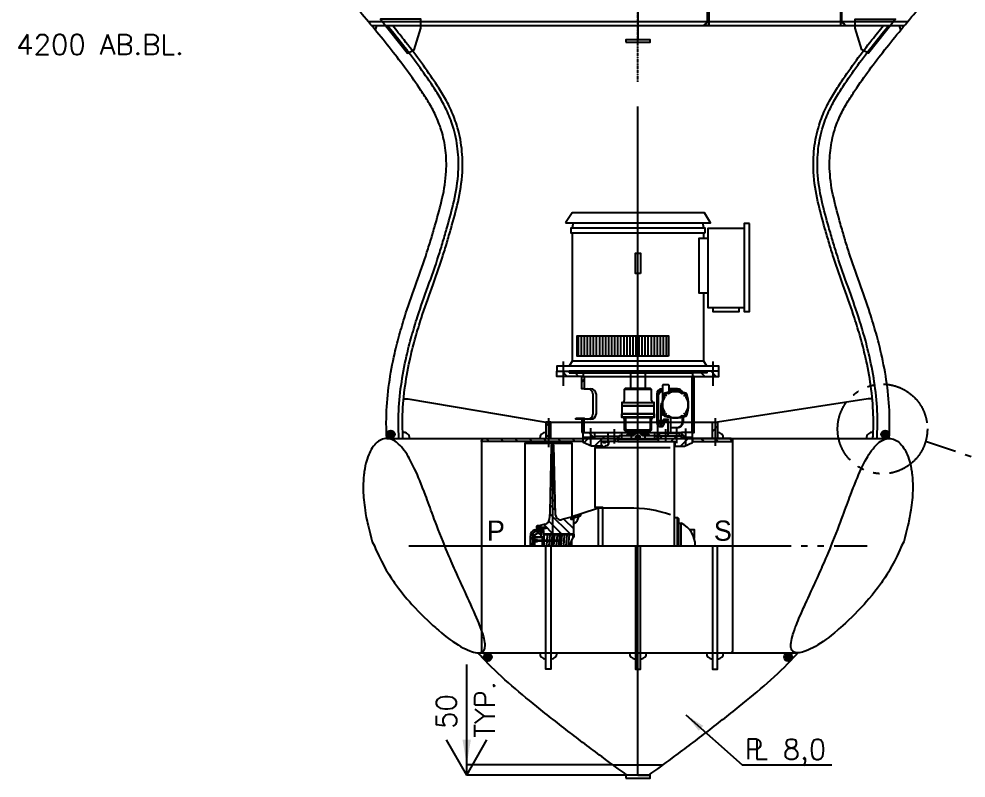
# Model space of a CAD drawing. Extents: x 53504 to 217282, y 25397 to 142583.
# Drawn here: x 168179 to 172856, y 102621 to 106372 of the extents above; entities that cross this region are included whole.
import ezdxf

# ---------------------------------------------------------------- set-up
doc = ezdxf.new("R2010")
doc.units = 0
doc.header["$LTSCALE"] = 250
doc.linetypes.add('PHANTOM', pattern=[2.1, 1.25, -0.2, 0.125, -0.2, 0.125, -0.2])
doc.layers.get('0').update_dxf_attribs({"linetype": 'CONTINUOUS'})
doc.layers.get('DEFPOINTS').update_dxf_attribs({"linetype": 'CONTINUOUS'})
for name, color, linetype in [('S0CO1', 1, 'CONTINUOUS'), ('S0CO2', 2, 'CONTINUOUS'), ('S0CO5', 4, 'CONTINUOUS'), ('S0PH1', 1, 'PHANTOM'), ('S0TX2', 2, 'CONTINUOUS')]:
    doc.layers.add(name, color=color, linetype=linetype)
doc.styles.add('ROMANS', font='romans', dxfattribs={"height": 100})
doc.dimstyles.new('ORGINAL', dxfattribs={"dimscale": 100, "dimtxt": 1.8, "dimasz": 2, "dimexe": 0.5, "dimexo": 1, "dimgap": 0.5, "dimtad": 1, "dimdec": 0, "dimdsep": 46, "dimtxsty": 'ROMANS', "dimcen": 0, "dimclrd": 1, "dimclre": 1, "dimclrt": 2, "dimadec": 3, "dimazin": 2, "dimtfac": 1, "dimtdec": 0, "dimtmove": 0, "dimatfit": 3, "dimfxl": 1, "dimtvp": 100, "dimtolj": 1, "dimarcsym": 0})
doc.dimstyles.new('SHORT', dxfattribs={"dimscale": 0.5, "dimtxt": 2, "dimasz": 2, "dimexe": 0, "dimexo": 0, "dimgap": 100, "dimtad": 1, "dimdsep": 46, "dimtxsty": 'ROMANS', "dimblk1": 'PIL-1', "dimblk2": 'PIL-2', "dimsah": 1, "dimcen": 200, "dimclrd": 1, "dimclre": 1, "dimclrt": 2, "dimazin": 2, "dimtfac": 1, "dimtmove": 0, "dimatfit": 3, "dimfxl": 1, "dimtvp": 100, "dimtolj": 1, "dimarcsym": 0})
doc.dimstyles.get("Standard").update_dxf_attribs({"dimscale": 50, "dimtxt": 2, "dimasz": 2, "dimexe": 0.5, "dimexo": 1, "dimgap": 1, "dimtad": 1, "dimdsep": 46, "dimtxsty": 'ROMANS', "dimcen": 1.5, "dimclrd": 1, "dimclre": 1, "dimclrt": 2, "dimazin": 2, "dimtfac": 1, "dimtmove": 2, "dimatfit": 3, "dimfxl": 1, "dimtvp": 100, "dimtolj": 1, "dimarcsym": 0})

# ---------------------------------------------------------------- blocks, each defined once
blk = doc.blocks.new('BRUNVOLL-FU37LTC1000-E')
at = {"color": 0, "linetype": 'PHANTOM'}
for p, q in [((0, -635.245179), (0, 1698.828734)), ((-820.246182, 0), (519.603818, 0))]:
    blk.add_line(p, q, dxfattribs=at)
at = {"color": 0, "linetype": 'ByBlock'}
for p, q in [((-320, 1594.99893), (-325, 1569.99893)), ((325, 1569.99893), (320, 1594.99893)), ((-325, 1544.99893), (-325, 911.99893)), ((325, 1517.99893), (325, 1544.99893)), ((0, 1234.73031), (0, 1234.810297)), ((325, 911.99893), (325, 1249.99893)), ((-295.611125, 1036.99893), (-295.611125, 936.99893)), ((-280.611125, 1036.99893), (-280.611125, 936.99893)), ((-265.611125, 1036.99893), (-265.611125, 936.99893)), ((-250.611125, 1036.99893), (-250.611125, 936.99893)), ((-235.611125, 1036.99893), (-235.611125, 936.99893)), ((-220.611125, 1036.99893), (-220.611125, 936.99893)), ((-205.611125, 1036.99893), (-205.611125, 936.99893)), ((-190.611125, 1036.99893), (-190.611125, 936.99893)), ((-175.611125, 1036.99893), (-175.611125, 936.99893)), ((-160.611125, 1036.99893), (-160.611125, 936.99893)), ((-145.611125, 1036.99893), (-145.611125, 936.99893)), ((-130.611125, 1036.99893), (-130.611125, 936.99893)), ((-115.611125, 1036.99893), (-115.611125, 936.99893)), ((-100.611125, 1036.99893), (-100.611125, 936.99893)), ((-85.611125, 1036.99893), (-85.611125, 936.99893)), ((-70.611125, 1036.99893), (-70.611125, 936.99893)), ((-55.611125, 1036.99893), (-55.611125, 936.99893)), ((-40.611125, 1036.99893), (-40.611125, 936.99893)), ((-25.611125, 1036.99893), (-25.611125, 936.99893)), ((-10.611125, 1036.99893), (-10.611125, 936.99893)), ((4.388875, 1036.99893), (4.388875, 936.99893)), ((19.388875, 1036.99893), (19.388875, 936.99893)), ((34.388875, 1036.99893), (34.388875, 936.99893)), ((49.388875, 1036.99893), (49.388875, 936.99893)), ((64.388875, 1036.99893), (64.388875, 936.99893)), ((79.388875, 1036.99893), (79.388875, 936.99893)), ((94.388875, 1036.99893), (94.388875, 936.99893)), ((109.388875, 1036.99893), (109.388875, 936.99893)), ((124.388875, 1036.99893), (124.388875, 936.99893)), ((139.388875, 1036.99893), (139.388875, 936.99893)), ((-370, 910.044165), (-370, 811.341427)), ((-370, 907.283652), (-370, 789.985041)), ((370, 910.044165), (370, 816.341427)), ((370, 909.047541), (370, 789.985041)), ((-374.490358, 861.99893), (-349.490358, 836.99893)), ((340, 861.997232), (-340, 861.997232)), ((-309.921815, 853.99893), (-292.921815, 836.99893)), ((-270, 853.997232), (270, 853.997232)), ((-37.5, 862.000284), (-37.5, 776.999214)), ((37.5, 776.999214), (37.5, 862.000284)), ((312.332152, 853.99893), (329.332152, 836.99893)), ((360.900695, 861.99893), (385.900695, 836.99893)), ((-277.5, 810.427796), (-265.5, 822.427796)), ((-270, 836.997232), (270, 836.997232)), ((124.99975, 795.998692), (148.999702, 795.998692)), ((265.5, 801.884507), (277.5, 813.884507)), ((270, 839.76254), (272.76361, 836.99893)), ((-270.50353, 774.99786), (-265.5, 780.001389)), ((-265.5, 774.99786), (-248.117122, 774.99786)), ((-248.117122, 774.99786), (-232.036609, 774.99786)), ((-223.117122, 749.99786), (-223.117122, 649.99786)), ((-207.036609, 749.99786), (-207.036609, 649.99786)), ((67.5, 771.99898), (-67.5, 771.99898)), ((92.792792, 749.99786), (92.792792, 609.99786)), ((100, 749.99786), (100, 611.32461)), ((121.999756, 774.99786), (117.792792, 774.99786)), ((121.999756, 726.777831), (121.999756, 792.998698)), ((127.745418, 750.641231), (127.745418, 750.641231)), ((141.719755, 739.778765), (128.991859, 752.506662)), ((130.85729, 753.753102), (130.85729, 753.753102)), ((149.113267, 750.326078), (135.355807, 752.6427)), ((151.999696, 792.998698), (151.999696, 759.016982)), ((195.654855, 774.99786), (151.999696, 774.99786)), ((233.643453, 752.6427), (219.885993, 750.326078)), ((227.279505, 739.778765), (240.007402, 752.506662)), ((238.141971, 753.753102), (238.141971, 753.753102)), ((241.253842, 750.641231), (241.253842, 750.641231)), ((265.5, 759.4581), (277.5, 771.4581)), ((-77.5, 708.000284), (77.5, 708.000284)), ((128.85582, 746.142713), (131.172442, 732.385253)), ((237.826818, 732.385253), (240.14344, 746.142713)), ((265.5, 717.031693), (277.5, 729.031693)), ((80, 692.000284), (-80, 692.000284)), ((113.999772, 617.991406), (113.999772, 696.99889)), ((119.524388, 677.916971), (119.524388, 649.833824)), ((131.172442, 661.612527), (128.85582, 647.855067)), ((240.14344, 647.855067), (237.826818, 661.612527)), ((265.5, 674.605286), (277.5, 686.605286)), ((-454.5, 591.001389), (-435.50139, 610)), ((-442, 630.190373), (-442, 487.315373)), ((-307.5, 625.302945), (-307.194915, 624.99786)), ((-277.5, 598.295762), (-265.5, 610.295762)), ((-269.768508, 629.99786), (-265.5, 625.729352)), ((-248.117122, 624.99786), (-265.5, 624.99786)), ((-232.036609, 624.99786), (-248.117122, 624.99786)), ((-80, 652.000284), (80, 652.000284)), ((78.000008, 651.997232), (-78.000008, 651.997232)), ((77.5, 636.000316), (-77.5, 636.000316)), ((-60, 632.997456), (60, 632.997456)), ((112.999774, 617.991406), (144.499711, 617.991406)), ((112.999774, 615.499053), (112.999774, 588.499107)), ((123.004227, 646.872454), (126.67799, 646.872453)), ((127.745418, 643.356549), (127.745418, 643.356549)), ((128.991859, 641.491119), (141.719755, 654.219015)), ((130.85729, 640.244678), (130.85729, 640.244678)), ((133.160274, 624.991392), (133.160274, 617.991406)), ((135.355807, 641.35508), (149.113267, 643.671702)), ((140.839177, 624.991392), (140.839177, 617.991406)), ((159.99968, 633.687363), (159.99968, 561.999159)), ((219.885993, 643.671702), (233.643453, 641.35508)), ((220.654855, 609.99786), (220.654855, 635.696709)), ((240.007402, 641.491119), (227.279505, 654.219015)), ((238.141971, 640.244678), (238.141971, 640.244678)), ((241.253842, 643.356549), (241.253842, 643.356549)), ((265.5, 632.178879), (277.5, 644.178879)), ((380.5, 630.190373), (380.5, 493.665373)), ((-273.371496, 559.99786), (-265.5, 567.869355)), ((-234.99906, 580.831676), (-234.99906, 497.860008)), ((-116.912533, 575.331698), (-116.912533, 504.312983)), ((-67.5, 571.99898), (67.5, 571.99898)), ((128.588199, 601.99908), (97.507447, 601.99908)), ((136.999452, 513.997944), (136.999452, 575.444698)), ((159.99968, 584.99786), (195.654855, 584.99786)), ((191.999232, 506.997972), (191.999232, 577.44459)), ((234.99906, 578.983684), (234.99906, 494.99802)), ((265.5, 589.752473), (277.5, 601.752473)), ((368, 564.973252), (393, 589.973252)), ((-749.598209, 530), (-734.598209, 515)), ((-678.887531, 530), (-663.887531, 515)), ((-608.176853, 530), (-593.176853, 515)), ((-538.503418, 506.997972), (-530.50345, 514.99794)), ((-537.466175, 530), (-522.466175, 515)), ((-481.934876, 506.997972), (-473.934908, 514.99794)), ((-466.755497, 530), (-451.755497, 515)), ((-454.5, 534.432847), (-429.5, 559.432847)), ((-425.366333, 506.997972), (-417.366365, 514.99794)), ((-396.044818, 530), (-381.044818, 515)), ((-368.797791, 506.997972), (-360.797823, 514.99794)), ((-325.33414, 530), (-310.33414, 515)), ((-267.791032, 509.009781), (-241.802953, 534.99786)), ((-242.194915, 559.99786), (-217.194915, 534.99786)), ((-215, 559.99786), (-40.999836, 559.99786)), ((-214.092103, 491.998032), (-164.092303, 541.997832)), ((-154.768588, 514.99794), (-145.751552, 505.980903)), ((-146.999412, 510.648957), (-146.999412, 553.365786)), ((-120.381517, 514.99794), (-100, 535.379456)), ((99.9996, 524.9979), (-100, 524.9979)), ((-100, 514.99794), (99.9996, 514.99794)), ((-80.838677, 558.474766), (-80.838677, 527.709889)), ((-40.999836, 560.997756), (40.999836, 560.997756)), ((-33.414867, 549.211803), (-33.414867, 527.709889)), ((-14.681962, 539.236843), (14.681961, 539.236843)), ((33.415866, 549.211803), (33.415866, 527.709889)), ((40.999836, 559.99786), (215, 559.99786)), ((80.844676, 555.00178), (80.844676, 527.709889)), ((96.999612, 556.997772), (104.90158, 556.997772)), ((99.9996, 523.247022), (118.750409, 541.997832)), ((162.461196, 514.99794), (189.461088, 541.997832)), ((164.99967, 556.99917), (200.999598, 556.99917)), ((179.99928, 0), (179.99928, 514.99794)), ((202.999594, 554.999174), (202.999594, 541.9992)), ((210.171966, 491.998032), (253.171794, 534.99786)), ((215, 555.351285), (235.353425, 534.99786)), ((266.921967, 559.99786), (270, 556.919827)), ((311.061963, 530), (326.061963, 515)), ((381.772641, 530), (396.772641, 515)), ((389.59529, 530), (393, 533.404709)), ((452.483319, 530), (467.483319, 515)), ((-556.997772, 0), (-556.997772, 506.997972)), ((-429.152182, 492.396685), (-415.433659, 478.678162)), ((-420.872317, 499.998), (-424.098304, 499.998)), ((-421.498314, 499.998), (-421.498314, 0)), ((-406.677374, 151.591393), (-415.873949, 495.124978)), ((-326.998692, 506.997972), (-326.998692, 129.99948)), ((-179.99928, 497.802225), (-169.538411, 487.341356)), ((-179.99928, 482.998068), (-179.99928, 486.982052)), ((-429.996913, 450.81501), (-414.26664, 435.084736)), ((-430.841645, 409.233334), (-413.099621, 391.491311)), ((-431.686376, 367.651659), (-411.932602, 347.897885)), ((-433.375839, 284.488308), (-409.598564, 260.711033)), ((-432.531108, 326.069984), (-410.765583, 304.304459)), ((-434.220571, 242.906633), (-408.431545, 217.117607)), ((-435.065302, 201.324958), (-407.264526, 173.524181)), ((-436.127722, 159.96097), (-333.666521, 57.49977)), ((-331.925853, 140.611915), (-330.498678, 139.18474)), ((-324.18908, 132.999468), (-308.211719, 148.976829)), ((-287.337941, 147.22319), (-283.199977, 151.361154)), ((-194.99922, 0), (-194.99922, 184.99926)), ((-501.497994, 95.499618), (-501.497994, 80.499678)), ((-492.49803, 94.499622), (-498.498006, 94.499622)), ((-497.453432, 95.499618), (-492.95345, 99.9996)), ((-465.391903, 104.372338), (-418.519335, 57.49977)), ((-439.946374, 121.353215), (-376.092928, 57.49977)), ((-365.292272, 131.551927), (-316.498734, 82.75839)), ((-321.313418, 129.99948), (-316.498734, 125.184796)), ((194.99922, 0), (194.99922, 139.99944)), ((199.9992, 111.999552), (213.506146, 111.999552)), ((213.506146, 0), (213.506227, 111.999391)), ((-531.497874, 0), (-531.497874, 49.499802)), ((-525.627696, 67.325354), (-519.323547, 73.629503)), ((-521.497914, 49.9998), (-521.497914, 0)), ((-503.497986, 87.999648), (-450.498198, 87.999648)), ((-500.497998, 92.49963), (-500.497998, 83.499666)), ((-498.498006, 81.499674), (-492.49803, 81.499674)), ((-494.66986, 69.998918), (-481.498074, 83.170704)), ((-492.49803, 83.749648), (-492.49803, 92.249648)), ((-483.563066, 77.47769), (-483.563066, 77.47769)), ((-483.534066, 76.909692), (-481.703074, 78.740685)), ((-482.106072, 75.375698), (-483.520066, 76.790693)), ((-481.669074, 76.352694), (-483.516066, 78.199687)), ((-483.492066, 78.365686), (-482.187072, 79.670681)), ((-483.479067, 78.441686), (-483.479067, 78.441686)), ((-483.479067, 76.512694), (-483.479067, 76.512694)), ((-483.268067, 79.153683), (-483.268067, 79.153683)), ((-483.268067, 75.801697), (-483.268067, 75.801697)), ((-483.256067, 75.773697), (-481.552074, 77.47669)), ((-481.555074, 77.652689), (-483.199068, 79.297683)), ((-482.885069, 79.713681), (-482.885069, 79.713681)), ((-482.885069, 75.240699), (-482.885069, 75.240699)), ((-482.55707, 79.84768), (-482.55707, 79.84768)), ((-482.50407, 75.110699), (-481.874073, 75.741697)), ((-482.229072, 79.713681), (-482.229072, 79.713681)), ((-482.229072, 75.240699), (-482.229072, 75.240699)), ((-481.846073, 79.153683), (-481.846073, 79.153683)), ((-481.846073, 75.801697), (-481.846073, 75.801697)), ((-481.636074, 78.441686), (-481.636074, 78.441686)), ((-481.636074, 76.512694), (-481.636074, 76.512694)), ((-481.552074, 77.47769), (-481.552074, 77.47769)), ((-481.498074, 91.999632), (-462.248151, 91.999632)), ((-481.498074, 84.749661), (-481.498074, 91.249635)), ((-462.248151, 83.999664), (-481.498074, 83.999664)), ((-481.498074, 78.052102), (-478.445672, 74.9997)), ((-476.498094, 64.99974), (-476.498094, 69.99972)), ((-466.498134, 63.052162), (-460.945742, 57.49977)), ((-466.498134, 53.161787), (-466.498134, 57.49977)), ((-465.498138, 53.173787), (-465.498138, 0)), ((-455.498178, 91.249635), (-455.498178, 84.749661)), ((-447.71321, 53.396786), (-452.385191, 0)), ((-435.700258, 53.546786), (-440.385239, 0)), ((-423.687306, 53.696785), (-428.385287, 0)), ((-411.674354, 53.846784), (-416.385335, 0)), ((-399.661402, 53.996784), (-404.385383, 0)), ((-388.106448, 48.906804), (-392.385431, 0)), ((-388.106448, 0), (-388.106789, 54.1412)), ((-387.49845, 27.999888), (-387.50445, 53.713785)), ((-385.498458, 62.999748), (-385.498458, 24.9999)), ((-383.498466, 27.999888), (-383.504466, 53.706785)), ((-382.814469, 54.200482), (-382.814469, 0)), ((-375.634498, 54.297783), (-380.385479, 0)), ((-363.621546, 54.447782), (-368.385527, 0)), ((-351.608594, 54.597781), (-356.385575, 0)), ((-339.595642, 54.747781), (-344.385623, 0)), ((-316.498734, 57.49977), (-316.498734, 41.999832)), ((-531.497874, 33.170904), (-521.497914, 43.170864)), ((-531.497874, 4.886633), (-521.497914, 14.886593)), ((-372.266511, 24.9999), (-519.247336, 24.9999)), ((-471.343115, 41.499834), (-511.997952, 41.499834)), ((-510.997956, 42.49983), (-510.997956, 0)), ((-500.857997, 31.579873), (-500.857997, 18.419926)), ((-498.498006, 30.719877), (-498.498006, 19.279923)), ((-478.498086, 43.999824), (-478.498086, 42.49983)), ((-477.49809, 42.999828), (-477.49809, 42.49983)), ((-471.498114, 0.999996), (-471.498114, 41.499834)), ((-470.477119, 40.999836), (-466.498134, 40.999836)), ((-467.49813, 42.999828), (-467.49813, 40.999836)), ((-466.498134, 43.999824), (-466.498134, 40.999836)), ((-376.998492, 21.999912), (-376.998492, 27.999888)), ((-330.498678, 0), (-330.498678, 13.832944)), ((-326.998692, 0), (-326.998692, 25.332898)), ((-429.5, -530), (-12.5, -530)), ((12.5, -530), (368, -530))]:
    blk.add_line(p, q, dxfattribs=at)
for points in [[(-357.5, 1594.99893), (357.5, 1594.99893), (328.632486, 1644.99893), (-325, 1644.99893)], [(550, 1592.99893), (525, 1592.99893), (525, 1156.99893), (550, 1156.99893)], [(330, 1544.99893), (-330, 1544.99893), (-330, 1569.99893), (330, 1569.99893)], [(12.5, 1344.99893), (-12.5, 1344.99893), (-12.5, 1444.99893), (12.5, 1444.99893)], [(150, 936.99893), (-300, 936.99893), (-300, 1036.99893), (150, 1036.99893)], [(-340, 853.99893), (-270, 853.99893), (-270, 836.99893), (-400, 836.99893), (-400, 861.99893), (-340, 861.99893)], [(270, 836.99893), (400, 836.99893), (400, 861.99893), (340, 861.99893), (340, 853.99893), (270, 853.99893)], [(-277.5, 836.997232), (-265.5, 836.997232), (-265.5, 774.99786), (-277.5, 774.99786)], [(265.5, 836.997232), (265.5, 559.99786), (277.5, 559.99786), (277.5, 836.997232)], [(-50, 566.997232), (-60, 576.997232), (-60, 632.997456), (-80, 632.997456), (-80, 651.997232), (-78.000008, 651.997232), (-78.000008, 691.997232), (78.000008, 691.997232), (78.000008, 651.997232), (80, 651.997232), (80, 632.997456), (60, 632.997456), (60, 576.997232), (50, 566.997232)], [(-307.5, 629.99786), (-265.5, 629.99786), (-265.5, 624.99786), (-307.5, 624.99786)], [(-277.5, 559.99786), (-265.5, 559.99786), (-265.5, 624.99786), (-277.5, 624.99786)], [(105.20556, 615.499053), (97.411348, 601.99908), (105.20556, 588.499107), (120.793987, 588.499107), (128.588199, 601.99908), (120.793987, 615.499053), (105.20556, 615.499053)], [(-270, 559.99786), (-215, 559.99786), (-215, 534.99786), (-270, 534.99786)], [(-270, 509.99796), (-270, 534.99786), (-215, 534.99786), (-215, 541.997832), (-100, 541.997832), (-100, 514.99794), (-182.49927, 514.99794), (-182.49927, 491.998032), (-229.763081, 491.998032)], [(229.763081, 491.998032), (270, 509.99796), (270, 534.99786), (215, 534.99786), (215, 541.997832), (99.9996, 541.997832), (99.9996, 514.99794), (182.49927, 514.99794), (182.49927, 491.998032)], [(270, 559.99786), (215, 559.99786), (215, 534.99786), (270, 534.99786)], [(270, 515), (468, 515), (468, 520), (460.997924, 530), (270, 530)], [(-496.998012, 99.9996), (-481.498074, 99.9996), (-481.498074, 92.249648), (-492.49803, 92.249648), (-492.49803, 95.499618), (-501.497994, 95.499618)], [(-478.498086, 41.999832), (-478.498086, 54.99978), (-483.498066, 54.99978), (-486.498054, 59.99976), (-497.49801, 59.99976), (-510.497958, 51.999792), (-510.497958, 41.999832)], [(-478.498086, 43.999824), (-478.498086, 64.99974), (-466.498134, 64.99974), (-466.498134, 43.999824), (-467.49813, 42.999828), (-477.49809, 42.999828)], [(-462.248151, 91.999632), (-462.248151, 83.999664), (-461.498154, 84.749661), (-461.498154, 91.249635), (-462.248151, 91.999632)], [(-319.498722, 39.27257), (-319.498722, 57.49977)]]:
    blk.add_lwpolyline(points, close=True, dxfattribs=at)
for points in [[(525, 1567.99893), (345, 1567.99893), (345, 1176.99893), (525, 1176.99893)], [(345, 1517.99893), (300, 1517.99893), (300, 1249.99893), (345, 1249.99893)], [(370, 1176.99893), (370, 1156.99893), (500, 1156.99893), (500, 1176.99893)], [(340, 886.99893), (325, 911.99893), (-325, 911.99893), (-340, 886.99893)], [(400, 861.99893), (400, 886.99893), (-400, 886.99893), (-400, 861.99893)], [(67.5, 718.000284), (67.5, 771.99898), (62.5, 776.99898), (-62.5, 776.99898), (-67.5, 771.99898), (-67.5, 718.000284)], [(121.999756, 764.999214), (119.594594, 764.999214), (118.809325, 764.981943), (118.024831, 764.930149), (117.241886, 764.843882), (116.461263, 764.723228), (115.683733, 764.568306), (114.910061, 764.379267), (114.141013, 764.1563), (113.377347, 763.899624), (112.619817, 763.609493), (111.869169, 763.286192), (111.126146, 762.930041), (110.39148, 762.541391), (109.665897, 762.120626), (108.950112, 761.66816), (108.244832, 761.184442), (107.550752, 760.669947), (106.868559, 760.125185), (106.198924, 759.550691), (105.54251, 758.947034), (104.899963, 758.314808), (104.271918, 757.654639), (103.658994, 756.967177), (103.061798, 756.253101), (102.480917, 755.513116), (101.916925, 754.747951), (101.370378, 753.958362), (100.841817, 753.145129), (100.331763, 752.309053), (99.840719, 751.45096), (99.369169, 750.571697), (98.91758, 749.672132), (98.486396, 748.753151), (98.076043, 747.815663), (97.686927, 746.860592), (97.319431, 745.888881), (96.973918, 744.901489), (96.650729, 743.89939), (96.350182, 742.883573), (96.072575, 741.855041), (95.818181, 740.814808), (95.587252, 739.763902), (95.380015, 738.70336), (95.196675, 737.634227), (95.037413, 736.55756), (94.902386, 735.47442), (94.791727, 734.385877), (94.705545, 733.293005), (94.643926, 732.196882), (94.60693, 731.09859), (94.594594, 729.999214), (94.594594, 619.999214), (94.60693, 618.899837), (94.643926, 617.801545), (94.705545, 616.705423), (94.791727, 615.61255), (94.902386, 614.524007), (95.037413, 613.440868), (95.196675, 612.3642), (95.380015, 611.295068), (95.587252, 610.234525), (95.818181, 609.183619), (96.072575, 608.143386), (96.350182, 607.114854), (96.650729, 606.099037), (96.973918, 605.096938), (97.192122, 604.473365)], [(100.638009, 612.154686), (100.602081, 612.3642), (100.442818, 613.440868), (100.307791, 614.524007), (100.197132, 615.61255), (100.11095, 616.705423), (100.049331, 617.801545), (100.012336, 618.899837), (100, 619.999214), (100, 729.999214), (100.012336, 731.09859), (100.049331, 732.196882), (100.11095, 733.293005), (100.197132, 734.385877), (100.307791, 735.47442), (100.442818, 736.55756), (100.602081, 737.634227), (100.785421, 738.70336), (100.992657, 739.763902), (101.223587, 740.814808), (101.47798, 741.855041), (101.755587, 742.883573), (102.056134, 743.89939), (102.379323, 744.901489), (102.724836, 745.888881), (103.092333, 746.860592), (103.481449, 747.815663), (103.891801, 748.753151), (104.322985, 749.672132), (104.774575, 750.571697), (105.246124, 751.45096), (105.737168, 752.309053), (106.247223, 753.145129), (106.775784, 753.958362), (107.32233, 754.747951), (107.886322, 755.513116), (108.467203, 756.253101), (109.0644, 756.967177), (109.677323, 757.654639), (110.305368, 758.314808), (110.947915, 758.947034), (111.60433, 759.550691), (112.273964, 760.125185), (112.956158, 760.669947), (113.650237, 761.184442), (114.355517, 761.66816), (115.071302, 762.120626), (115.796886, 762.541391), (116.531552, 762.930041), (117.274575, 763.286192), (118.025222, 763.609493), (118.782752, 763.899624), (119.546419, 764.1563), (120.315467, 764.379267), (121.089138, 764.568306), (121.866669, 764.723228), (121.999756, 764.743798)], [(213.183937, 759.680365), (212.665451, 760.125185), (211.983258, 760.669947), (211.289178, 761.184442), (210.583898, 761.66816), (209.868113, 762.120626), (209.14253, 762.541391), (208.407864, 762.930041), (207.664841, 763.286192), (206.914193, 763.609493), (206.156663, 763.899624), (205.392997, 764.1563), (204.623949, 764.379267), (203.850277, 764.568306), (203.072747, 764.723228), (202.292124, 764.843882), (201.509179, 764.930149), (200.724685, 764.981943), (199.939416, 764.999214), (151.999696, 764.999214)], [(-77.5, 708.000284), (-80, 708.000284), (-80, 636.000316), (-77.5, 636.000316)], [(77.5, 636.000316), (80, 636.000316), (80, 708.000284), (77.5, 708.000284)], [(119.560426, 701.652707), (118.249763, 700.895996), (118.249763, 693.101783), (119.560426, 692.345072)], [(-429.5, 530), (-429.5, 610), (-454.5, 610), (-454.5, 530)], [(-67.5, 626.000316), (-67.5, 571.99898), (-62.5, 566.99898), (62.5, 566.99898), (67.5, 571.99898), (67.5, 626.000316)], [(147.499705, 614.991412), (147.499705, 541.9992), (97.507447, 541.9992), (97.507447, 598.000732)], [(127.160286, 617.991406), (127.160286, 624.991392), (146.839165, 624.991392), (146.839165, 617.991406), (144.499711, 617.991406)], [(161.151159, 584.999214), (199.939416, 584.999214), (200.724685, 585.016484), (201.509179, 585.068278), (202.292124, 585.154545), (203.072747, 585.275199), (203.850277, 585.430122), (204.623949, 585.61916), (205.392997, 585.842127), (206.156663, 586.098803), (206.914193, 586.388935), (207.664841, 586.712236), (208.407864, 587.068387), (209.14253, 587.457037), (209.868113, 587.877802), (210.583898, 588.330267), (211.289178, 588.813985), (211.983258, 589.32848), (212.665451, 589.873243), (213.335086, 590.447736), (213.9915, 591.051394), (214.634047, 591.683619), (215.262092, 592.343788), (215.875016, 593.03125), (216.472212, 593.745326), (217.053093, 594.485312), (217.617085, 595.250476), (218.163631, 596.040065), (218.692193, 596.853298), (219.202247, 597.689374), (219.693291, 598.547467), (220.164841, 599.42673), (220.61643, 600.326295), (221.047614, 601.245276), (221.457966, 602.182764), (221.847083, 603.137835), (222.214579, 604.109546), (222.560092, 605.096938), (222.883281, 606.099037), (223.183828, 607.114854), (223.461435, 608.143386), (223.715829, 609.183619), (223.946758, 610.234525), (224.153995, 611.295068), (224.337335, 612.3642), (224.496597, 613.440868), (224.631624, 614.524007), (224.742283, 615.61255), (224.828465, 616.705423), (224.890084, 617.801545), (224.92708, 618.899837), (224.939416, 619.999214), (224.939416, 636.637358)], [(368, 530), (368, 610), (393, 610), (393, 530)], [(-42.49983, 566.997232), (-42.49983, 560.997756), (-40.999836, 560.997756), (-40.999836, 556.997772), (-7.264971, 556.997772)], [(7.264971, 556.997772), (40.999836, 556.997772), (40.999836, 560.997756), (42.49983, 560.997756), (42.49983, 566.997232)], [(-270, 515), (-772, 515), (-772, 520), (-764.997925, 530), (-270, 530)], [(-772, 515), (-772, -520), (-764.997925, -530), (-454.5, -530)], [(-556.997772, 514.99794), (-556.997772, 506.997972), (-326.998692, 506.997972), (-326.998692, 514.99794)], [(-144.624422, 514.99794), (-145.999416, 503.997984), (-150.999396, 495.998016), (-160.999356, 493.998024), (-169.99932, 486.982052), (-179.99928, 486.982052)], [(-179.99928, 486.982052), (-179.99928, 514.99794), (-169.99932, 514.99794), (-169.99932, 510.597957), (-159.99936, 510.597957), (-159.99936, 514.99794), (-144.624422, 514.99794)], [(-100, 538.997844), (-91.999632, 538.997844), (-91.999632, 544.99782), (-24.468593, 544.996824)], [(-56.497774, 546.908812), (-52.49979, 551.997792), (-14.330943, 551.997792)], [(-43.999824, 551.997792), (-44.99982, 552.997788), (-36.999852, 556.997772)], [(56.497774, 546.908812), (52.49979, 551.997792), (14.330942, 551.997792)], [(24.382902, 544.99782), (91.999632, 544.99782), (91.999632, 538.997844), (99.9996, 538.997844)], [(36.999852, 556.997772), (44.99982, 552.997788), (43.999824, 551.997792)], [(104.90158, 556.997772), (104.90158, 541.997832), (96.999612, 541.997832), (96.999612, 556.997772), (202.999188, 556.997772), (202.999188, 541.997832)], [(393, -530), (460.997924, -530), (468, -520), (468, 515)], [(-429.097284, 495.099019), (-435.803257, 164.99934), (-438.103248, 129.284483)], [(158.999364, 482.998068), (-212.799149, 482.998068), (-212.799149, 190.999236), (-174.9993, 190.999236), (-174.9993, 0)], [(-458.120168, 106.346574), (-481.498074, 99.9996), (-481.498074, 91.249635), (-455.498178, 91.249635), (-453.640186, 87.999648), (-455.498178, 84.749661), (-481.498074, 84.749661), (-481.498074, 74.9997), (-466.498134, 74.9997), (-466.498134, 57.49977), (-316.498734, 57.49977), (-316.498734, 129.99948), (-330.498678, 129.99948), (-330.498678, 140.999436), (-375.2265, 128.854484)], [(-279.98588, 157.957368), (-326.998692, 142.999428), (-326.998692, 132.999468), (-316.998732, 132.999468), (-316.998732, 137.785449), (-285.897857, 147.681409)], [(-316.498734, 106.999572), (-306.998772, 114.99954), (-297.998808, 125.999496), (-291.998832, 141.999432), (-285.897857, 147.681409), (-281.998872, 152.999388), (-279.98588, 157.957368)], [(-46.999812, 184.99826), (-194.99922, 184.99926), (-279.98588, 157.957368)], [(179.99928, 139.99944), (194.99922, 139.99944), (199.9992, 134.99946), (199.9992, 0)], [(-510.045527, 78.256236), (-501.497994, 80.499678), (-492.49803, 80.499678), (-492.49803, 83.749648), (-481.498074, 83.749648), (-481.498074, 79.99968), (-483.698066, 79.99968), (-483.698066, 74.9997), (-477.49809, 74.9997), (-476.498094, 73.999704), (-476.498094, 69.99972), (-499.170004, 69.99872)], [(-316.498734, 56.998772), (-316.498734, 57.49977), (-466.498134, 57.49977), (-466.498134, 53.161787), (-318.498726, 54.99878)], [(254.045983, 79.99968), (277.998888, 79.99968), (277.998888, 34.99986)], [(-511.997952, 34.499862), (-516.997932, 34.499862), (-516.997932, 15.499938), (-511.997952, 15.499938)], [(-511.997952, 0), (-511.997952, 41.499834), (-510.997956, 42.49983), (-471.920113, 42.49983), (-471.34314, 41.499834)], [(-511.997952, 31.579873), (-500.857997, 31.579873), (-499.998, 30.719877), (-499.998, 19.279923), (-500.857997, 18.419926), (-511.997952, 18.419926)], [(-511.997952, 30.719877), (-498.498006, 30.719877), (-496.998012, 29.219883), (-496.998012, 20.779917), (-498.498006, 19.279923), (-511.997952, 19.279923)], [(-496.998012, 27.999888), (-376.998492, 27.999888), (-375.266499, 24.9999), (-376.998492, 21.999912), (-496.998012, 21.999912)], [(-429.5, 0), (-429.5, -610), (-454.5, -610), (-454.5, 0)], [(-340.998636, 0), (-330.998676, 11.999952), (-327.998688, 22.999908), (-321.998712, 36.999852), (-316.498734, 41.999832)], [(-12.5, 0), (-12.5, -610), (12.5, -610), (12.5, 0)], [(368, 0), (368, -610), (393, -610), (393, 0)]]:
    blk.add_lwpolyline(points, dxfattribs=at)
blk.add_circle((0, 539.236843), 7.48497, dxfattribs=at)
for centre, radius, start, end in [((124.99975, 792.998698), 2.999994, 90.000001, 180.000002), ((148.999702, 792.998698), 2.999994, 0, 90.000001), ((-248.117122, 749.99786), 25, 0, 90), ((-232.036609, 749.99786), 25, 0, 90), ((117.792792, 749.99786), 25, 90, 180), ((125, 749.99786), 25, 96.892666, 180), ((298.10896, 696.99889), 178.609175, 162.522357, 197.477643), ((132.287436, 749.211084), 4.761853, 107.477659, 162.522322), ((135.355802, 746.142718), 6.499982, 89.999957, 180.000043), ((184.499631, 696.99889), 69.499861, 128.212278, 141.787724), ((184.499631, 583.389561), 178.609173, 72.522357, 107.477643), ((184.49963, 696.998796), 63.999951, 56.432958, 123.567042), ((195.654855, 749.99786), 25, 20.151472, 90), ((184.499631, 696.99889), 69.499861, 38.212277, 51.787723), ((233.643458, 746.142718), 6.499982, 359.999957, 90.000043), ((236.711825, 749.211085), 4.761853, 17.477669, 72.522331), ((70.8903, 696.99889), 178.609175, 342.522357, 17.477643), ((-77.5, 718.000284), 10, 270, 0), ((77.5, 718.000284), 10, 180, 270), ((124.99975, 696.99889), 10.999978, 125.085164, 180), ((152.499695, 696.99889), 37.499925, 171.816869, 211.684974), ((152.499695, 696.99889), 34.99993, 158.359081, 201.640919), ((184.499724, 696.99889), 63.999951, 146.432958, 213.567042), ((184.499536, 696.99889), 63.999951, 326.432958, 33.567042), ((114.524389, 677.91697), 4.999998, 0.000012, 26.678692), ((-248.117122, 649.99786), 25, 270, 0), ((-232.036609, 649.99786), 25, 270, 0), ((-77.5, 626.000316), 10, 0, 90), ((77.5, 626.000316), 10, 90, 180), ((117.792792, 609.99786), 25, 180, 215.765702), ((112.991883, 601.99908), 15.992328, 89.971731, 194.478493), ((122.524382, 649.833824), 2.999994, 180, 279.203931), ((132.287436, 644.786696), 4.761853, 197.477678, 252.522341), ((135.355802, 647.855062), 6.499982, 179.999957, 270.000043), ((184.499631, 696.99889), 69.499861, 218.212279, 231.787725), ((184.499631, 810.608219), 178.609173, 252.522357, 287.477643), ((144.499711, 614.991412), 2.999994, 0, 90.000001), ((184.49963, 696.998984), 63.999951, 236.432958, 303.567042), ((195.654855, 609.99786), 25, 270, 0), ((184.499631, 696.99889), 69.499861, 308.21228, 321.787726), ((233.643458, 647.855062), 6.499982, 269.999957, 0.000043), ((236.711825, 644.786695), 4.761853, 287.477669, 342.522331), ((164.99967, 561.99916), 4.99999, 180.000002, 270.000002), ((-60.430179, 549.99933), 5.00151, 270.004814, 321.835824), ((-24.46211, 554.80409), 9.807268, 269.962124, 328.115154), ((0, 539.236843), 19.188923, 31.684, 147.228001), ((24.401759, 554.703475), 9.705673, 213.719995, 269.888681), ((60.430178, 549.99933), 5.00151, 218.164176, 269.995186), ((200.999598, 554.999174), 1.999996, 0, 90.000001), ((-424.09829, 494.997985), 5.000014, 90.000156, 178.84216), ((-420.872317, 494.99802), 4.99998, 1.455, 90), ((-381.573325, 153.195921), 25.155273, 183.657091, 284.614011), ((-31.843943, -416.061255), 601.250564, 71.286355, 91.444422), ((-498.498006, 92.49963), 1.999992, 90, 180), ((-463.128822, 130.920314), 25.078981, 281.520305, 356.260103), ((157.999534, 0.000224), 124.999333, 359.999897, 63.63709), ((-501.497994, 49.499802), 29.99988, 106.554001, 180), ((-501.247033, 49.854109), 20.251405, 84.113265, 179.587803), ((-498.498006, 83.499666), 1.999992, 180.000002, 270), ((-478.048749, 77.471539), 5.514321, 179.936086, 190.013643), ((-478.054419, 77.483341), 5.50865, 169.981222, 180.058779), ((-480.260918, 77.875256), 3.267617, 156.96824, 170.017558), ((-480.26529, 77.079623), 3.263398, 190.004393, 203.053711), ((-481.673792, 76.478886), 1.732138, 203.014005, 225.629441), ((-481.676292, 78.475993), 1.730032, 134.322942, 156.938378), ((-482.556718, 79.378387), 0.469294, 90.04302, 134.400602), ((-482.557944, 75.576493), 0.468794, 225.749255, 270.106837), ((-482.557423, 79.378387), 0.469294, 45.599398, 89.95698), ((-482.556196, 75.576493), 0.468794, 269.893163, 314.250745), ((-483.437848, 78.475993), 1.730032, 23.061622, 45.677058), ((-483.440349, 76.478886), 1.732138, 314.370559, 336.985995), ((-484.853722, 77.879628), 3.266369, 9.908439, 22.957757), ((-484.84935, 77.075252), 3.262149, 337.02038, 350.069697), ((-487.060721, 77.483341), 5.50865, 359.941221, 10.018778), ((-487.066392, 77.471539), 5.514321, 349.986357, 0.063914), ((-385.494389, 57.184743), 4.010958, 229.35913, 311.924417), ((-318.498726, 56.998772), 1.999992, 270, 0), ((-470.477119, 41.999832), 0.999996, 210.000002, 270), ((-466.498134, 41.999832), 0.999996, 270.000002, 0)]:
    blk.add_arc(centre, radius, start, end, dxfattribs=at)
at = {"color": 0, "linetype": 'Continuous'}
for s, p in [('P', (-746.20561, 24.47308)), ('S', (374.399237, 24.47308))]:
    blk.add_text(s, height=100, dxfattribs=at).set_placement(p)
blk = doc.blocks.new('HP80x7')
at = {"color": 0, "linetype": 'ByBlock'}
blk.add_lwpolyline([(16.9, -80, 0.773344), (19, -72.5), (8, -66.2, -0.267949), (6, -62.7), (6, 0), (0, 0), (0, -80), (17.1, -80)], format="xyb", dxfattribs=at)
blk = doc.blocks.new('PLDIM2')
at = {"layer": 'S0TX2', "style": 'ROMANS'}
for s, p in [('P', (-19.2, 0.3)), ('L', (22.8, 0.3))]:
    blk.add_text(s, height=100, dxfattribs=at).set_placement(p)
blk.add_attdef('XX.X', (168.5, -1.5), '', height=100, dxfattribs=at)
blk = doc.blocks.new('PIL-1')
at = {"color": 0, "linetype": 'ByBlock'}
for q in [(173.2, 100), (173.2, -100), (546, 0)]:
    blk.add_line((0, 0), q, dxfattribs=at)
blk = doc.blocks.new('PIL-2')
at = {"color": 0, "linetype": 'ByBlock'}
blk.add_line((0, 0), (-250, 0), dxfattribs=at)
blk.add_solid([(-125, 20.8), (-125, -20.8), (0, 0)], dxfattribs=at)
blk = doc.blocks.new('*D203')
at = {"layer": 'DEFPOINTS', "color": 0, "transparency": 16777216}
for p in [(170390.1, 102685.7), (171112.5, 102685.7), (171175.9, 102635.7)]:
    blk.add_point(p, dxfattribs=at)
at = {"layer": 'S0CO1', "color": 1, "lineweight": -2, "transparency": 16777216}
for p, q in [((170390.1, 102686.7), (170390.1, 103080.6)), ((171112.5, 102685.7), (170390.1, 102685.7)), ((170390.1, 102635.7), (170390.1, 102685.7)), ((171175.9, 102635.7), (170390.1, 102635.7)), ((170390.1, 102634.7), (170390.1, 102633.7))]:
    blk.add_line(p, q, dxfattribs=at)
for name, p, rotation in [('PIL-1', (170390.1, 102635.7), 90), ('PIL-2', (170390.1, 102685.7), 270)]:
    blk.add_blockref(name, p, dxfattribs=dict(at, rotation=rotation))
at = {"layer": 'S0CO1', "color": 2, "transparency": 16777216, "insert": (170290.1, 102949.7), "char_height": 100, "attachment_point": 5, "rotation": 90, "style": 'ROMANS'}
blk.add_mtext('\\A1;50', dxfattribs=at)

msp = doc.modelspace()

# ---------------------------------------------------------------- hatches: boundary and pattern name
at = {"layer": 'S0CO1'}
h = msp.add_hatch(color=0, dxfattribs=at)
h.paths.add_polyline_path([(170002.92, 104334.886, -0.61453652), (170034.757, 104318.765, -0.58458235), (170004.385, 104301.665, -0.00264661), (170003.607, 104317.044, -0.0033991)])
h.paths.add_polyline_path([(169994.757, 104318.765, -0.23874559), (170002.92, 104334.886, 0.0033991), (170003.607, 104317.044, 0.00264661), (170004.385, 104301.665, -0.26216224)])
h = msp.add_hatch(color=0, dxfattribs=at)
h.paths.add_polyline_path([(172468.854, 104334.886, 0.61453652), (172437.017, 104318.765, 0.58458235), (172467.389, 104301.665, 0.00264661), (172468.167, 104317.044, 0.0033991)])
h.paths.add_polyline_path([(172477.017, 104318.765, 0.23874559), (172468.854, 104334.886, -0.0033991), (172468.167, 104317.044, -0.00264661), (172467.389, 104301.665, 0.26216224)])
h = msp.add_hatch(color=0, dxfattribs=at)
h.paths.add_polyline_path([(170482.466, 103234.886, -0.61453652), (170514.303, 103218.765, -0.58458235), (170483.931, 103201.665, -0.00264661), (170483.153, 103217.044, -0.0033991)])
h.paths.add_polyline_path([(170474.303, 103218.765, -0.23874559), (170482.466, 103234.886, 0.0033991), (170483.153, 103217.044, 0.00264661), (170483.931, 103201.665, -0.26216224)])
h = msp.add_hatch(color=0, dxfattribs=at)
h.paths.add_polyline_path([(171989.308, 103234.886, 0.61453652), (171957.471, 103218.765, 0.58458235), (171987.844, 103201.665, 0.00264661), (171988.622, 103217.044, 0.0033991)])
h.paths.add_polyline_path([(171997.471, 103218.765, 0.23874559), (171989.308, 103234.886, -0.0033991), (171988.622, 103217.044, -0.00264661), (171987.844, 103201.665, 0.26216224)])

# ---------------------------------------------------------------- linework, layer by layer
at = {"layer": 'S0CO1', "color": 0}
for p, q in [((169903.583, 106358.765), (172568.191, 106358.765)), ((169920.263, 106338.765), (172551.512, 106338.765)), ((170781.387, 104378.765), (171628.887, 104378.765)), ((171112.474, 102685.718), (171359.301, 102685.718))]:
    msp.add_line(p, q, dxfattribs=at)
for points in [[(170130.852, 106218.278), (170163.95, 106325.356), (170163.95, 106370.356), (169963.952, 106370.356), (170097.327, 106203.053), (170130.852, 106218.278)], [(172340.923, 106218.278), (172307.824, 106325.356), (172307.824, 106370.356), (172507.823, 106370.356), (172374.447, 106203.053), (172340.923, 106218.278)]]:
    msp.add_lwpolyline(points, close=True, dxfattribs=at)
at = {"layer": 'S0CO1', "color": 0, "flags": 128}
for points in [[(170055.75, 104298.765, -0.00404951), (170054.546, 104321.322, -0.019074), (170053.864, 104416.905, -0.027794), (170066.395, 104561.252, -0.020671), (170093.144, 104705.388, -0.012359), (170118.058, 104803.138, -0.010019), (170147.481, 104900.214, -0.009489), (170198.657, 105048.023, 0.01024), (170251.152, 105200.386, 0.006056), (170273.096, 105271.526, 0.002373), (170293.59, 105342.177, 0.010963), (170327.871, 105473.335, 0.044292), (170348.641, 105615.366, 0.042317), (170345.468, 105729.09, 0.047492), (170321.786, 105841.629, 0.01811), (170307.309, 105882.749, 0.016805), (170290.121, 105922.47, 0.025959), (170253.63, 105990.251, 0.010916), (170214.182, 106052.119, 0.01163), (170141.275, 106155.836, 0.007948), (170064.9, 106255.918, 0.00508655), (169998.189, 106338.765, 0.00508655)], [(170075.789, 104298.765, -0.00427335), (170074.525, 104322.226, -0.019074), (170073.855, 104416.284, -0.027794), (170086.193, 104558.418, -0.020671), (170112.641, 104700.93, -0.012359), (170137.31, 104797.721, -0.010019), (170166.501, 104894.03, -0.009489), (170217.429, 105041.122, 0.01024), (170270.191, 105194.26, 0.006056), (170292.277, 105265.863, 0.002373), (170312.825, 105336.696, 0.010963), (170347.328, 105468.703, 0.044292), (170368.609, 105614.233, 0.042317), (170365.341, 105731.335, 0.047492), (170340.879, 105847.584, 0.01811), (170325.921, 105890.069, 0.016805), (170308.199, 105931.025, 0.025959), (170270.724, 106000.632, 0.010916), (170230.807, 106063.237, 0.01163), (170157.365, 106167.715, 0.007948), (170080.605, 106268.302, 0.00430425), (170024.048, 106338.765, 0.00430425)], [(172395.986, 104298.765, 0.00427335), (172397.249, 104322.226, 0.019074), (172397.92, 104416.284, 0.027794), (172385.581, 104558.418, 0.020671), (172359.133, 104700.93, 0.012359), (172334.464, 104797.721, 0.010019), (172305.273, 104894.03, 0.009489), (172254.345, 105041.122, -0.01024), (172201.584, 105194.26, -0.006056), (172179.497, 105265.863, -0.002373), (172158.95, 105336.696, -0.010963), (172124.447, 105468.703, -0.044292), (172103.165, 105614.233, -0.042317), (172106.433, 105731.335, -0.047492), (172130.895, 105847.584, -0.01811), (172145.853, 105890.069, -0.016805), (172163.575, 105931.025, -0.025959), (172201.05, 106000.632, -0.010916), (172240.967, 106063.237, -0.01163), (172314.409, 106167.715, -0.007948), (172391.17, 106268.302, -0.00430425), (172447.727, 106338.765, -0.00430425)], [(172416.024, 104298.765, 0.00404951), (172417.229, 104321.322, 0.019074), (172417.91, 104416.905, 0.027794), (172405.38, 104561.252, 0.020671), (172378.63, 104705.388, 0.012359), (172353.717, 104803.138, 0.010019), (172324.293, 104900.214, 0.009489), (172273.117, 105048.023, -0.01024), (172220.622, 105200.386, -0.006056), (172198.679, 105271.526, -0.002373), (172178.184, 105342.177, -0.010963), (172143.903, 105473.335, -0.044292), (172123.133, 105615.366, -0.042317), (172126.307, 105729.09, -0.047492), (172149.988, 105841.629, -0.01811), (172164.466, 105882.749, -0.016805), (172181.653, 105922.47, -0.025959), (172218.145, 105990.251, -0.010916), (172257.592, 106052.119, -0.01163), (172330.499, 106155.836, -0.007948), (172406.874, 106255.918, -0.00508655), (172473.585, 106338.765, -0.00508655)]]:
    msp.add_lwpolyline(points, format="xyb", dxfattribs=at)
at = {"layer": 'S0CO1', "color": 0}
for points in [[(170078.681, 104494.584), (170098.681, 104494.584), (170781.387, 104378.765)], [(172393.093, 104494.584), (172373.093, 104494.584), (171628.887, 104378.765)], [(169934.729, 103768.765), (169942.222, 103748.181), (169949.296, 103733.43), (169956.408, 103718.765), (169962.805, 103705.69), (169969.204, 103692.705), (169975.339, 103680.688), (169981.742, 103668.765), (169993.264, 103648.626), (169999.435, 103638.377), (170005.717, 103628.221), (170017.159, 103610.47), (170029.01, 103592.982), (170034.03, 103585.793), (170039.023, 103578.765), (170053.059, 103559.698), (170066.56, 103542.127), (170080.242, 103524.925), (170095.192, 103506.838), (170107.4, 103492.641), (170119.714, 103478.766), (170135.335, 103461.753), (170151.09, 103445.203), (170165.645, 103430.401), (170180.137, 103416.089), (170195.84, 103400.987), (170211.336, 103386.441), (170223.732, 103375.053), (170235.887, 103364.1), (170243.349, 103357.486), (170250.703, 103351.054), (170265.147, 103338.765), (170279.493, 103327.055), (170293.622, 103316.012), (170307.5, 103305.651), (170321.094, 103295.99), (170334.372, 103287.042), (170347.31, 103278.821), (170359.755, 103271.412), (170371.775, 103264.764), (170383.448, 103258.776), (170394.478, 103253.557), (170404.863, 103249.116), (170414.601, 103245.46), (170423.691, 103242.593), (170432.135, 103240.52), (170439.936, 103239.245), (170443.945, 103238.884), (170447.745, 103238.765), (170454.165, 103239.165), (170459.864, 103240.364), (170464.857, 103242.361), (170469.159, 103245.152), (170472.788, 103248.734), (170475.762, 103253.1), (170477.639, 103257.045), (170479.148, 103261.49), (170480.434, 103267.837), (170480.949, 103274.939), (170480.726, 103282.787), (170479.799, 103291.368), (170478.203, 103300.67), (170475.974, 103310.678), (170473.15, 103321.377), (170470.668, 103329.838), (170467.859, 103338.765), (170463.677, 103351.125), (170458.967, 103364.114), (170453.774, 103377.715), (170449.709, 103388.014), (170445.375, 103398.763), (170439.124, 103413.782), (170432.406, 103429.337), (170425.281, 103445.403), (170417.951, 103461.653), (170414.081, 103470.17), (170410.166, 103478.765), (170402.18, 103496.217), (170395.672, 103510.401), (170388.912, 103525.18), (170380.447, 103543.649), (170372.531, 103560.82), (170364.289, 103578.766), (170361.081, 103585.805), (170357.822, 103592.981), (170349.821, 103610.664), (170341.554, 103629.162), (170332.933, 103648.599), (170328.464, 103658.681), (170324.025, 103668.765), (170318.732, 103680.851), (170313.369, 103693.24), (170307.894, 103705.953), (170302.359, 103718.765), (170293.452, 103739.295), (170287.495, 103753.019), (170281.537, 103768.765), (170273.241, 103789.025), (170265.02, 103809.564), (170256.952, 103829.948), (170249.363, 103849.451), (170242.032, 103868.765), (170238.929, 103877.106), (170235.887, 103885.304), (170230.12, 103900.805), (170224.418, 103916.126), (170219.101, 103930.43), (170213.869, 103944.549), (170209.335, 103956.874), (170204.974, 103968.765), (170200.125, 103981.919), (170195.342, 103994.868), (170190.865, 104006.916), (170186.411, 104018.765), (170179.55, 104036.73), (170172.726, 104054.291), (170168.881, 104064.11), (170165.102, 104073.746), (170158.461, 104090.354), (170152.491, 104104.79), (170146.549, 104118.765), (170139.861, 104133.961), (170133.141, 104148.604), (170126.517, 104162.483), (170119.955, 104175.731), (170113.263, 104188.612), (170106.51, 104200.86), (170101.167, 104210.036), (170095.831, 104218.765), (170088.981, 104229.302), (170082.075, 104239.143), (170075.129, 104248.274), (170068.158, 104256.681), (170061.178, 104264.353), (170054.203, 104271.276), (170049.252, 104275.741), (170044.336, 104279.803), (170037.387, 104284.875), (170030.383, 104289.167), (170023.336, 104292.675), (170016.266, 104295.391), (170009.172, 104297.313), (170002.395, 104298.403), (169995.641, 104298.765), (169988.567, 104298.365), (169981.534, 104297.166), (169974.554, 104295.169), (169967.638, 104292.378), (169960.794, 104288.796), (169954.564, 104284.803), (169948.436, 104280.169), (169941.939, 104274.378), (169935.721, 104267.823), (169929.781, 104260.516), (169924.118, 104252.466), (169918.731, 104243.686), (169913.616, 104234.19), (169909.979, 104226.653), (169906.503, 104218.765), (169902.092, 104207.55), (169898.019, 104195.673), (169895.149, 104186.246), (169892.468, 104176.497), (169889.271, 104163.037), (169886.53, 104148.982), (169884.224, 104134.462), (169883.173, 104126.67), (169882.224, 104118.765), (169880.712, 104103.042), (169879.784, 104089.47), (169879.109, 104074.96), (169878.828, 104057.926), (169879.139, 104040.455), (169879.573, 104029.661), (169880.162, 104018.765), (169880.944, 104007.303), (169881.939, 103995.226), (169883.215, 103982.363), (169884.817, 103968.765), (169886.388, 103956.965), (169888.229, 103944.548), (169891.117, 103927.301), (169894.537, 103908.915), (169898.368, 103890.297), (169900.741, 103879.634), (169903.272, 103868.765), (169908.09, 103849.103), (169913.324, 103828.819), (169918.726, 103808.32), (169923.701, 103788.517), (169935.217, 103767.892)], [(172537.045, 103768.765), (172529.553, 103748.181), (172522.478, 103733.43), (172515.366, 103718.765), (172508.969, 103705.69), (172502.57, 103692.705), (172496.435, 103680.688), (172490.032, 103668.765), (172478.511, 103648.626), (172472.339, 103638.377), (172466.058, 103628.221), (172454.615, 103610.47), (172442.764, 103592.982), (172437.744, 103585.793), (172432.752, 103578.765), (172418.715, 103559.698), (172405.214, 103542.127), (172391.533, 103524.925), (172376.582, 103506.838), (172364.374, 103492.641), (172352.061, 103478.766), (172336.44, 103461.753), (172320.685, 103445.203), (172306.129, 103430.401), (172291.637, 103416.089), (172275.935, 103400.987), (172260.439, 103386.441), (172248.042, 103375.053), (172235.887, 103364.1), (172228.426, 103357.486), (172221.071, 103351.054), (172206.627, 103338.765), (172192.281, 103327.055), (172178.153, 103316.012), (172164.274, 103305.651), (172150.681, 103295.99), (172137.402, 103287.042), (172124.464, 103278.821), (172112.019, 103271.412), (172100, 103264.764), (172088.327, 103258.776), (172077.296, 103253.557), (172066.911, 103249.116), (172057.173, 103245.46), (172048.083, 103242.593), (172039.639, 103240.52), (172031.839, 103239.245), (172027.829, 103238.884), (172024.03, 103238.765), (172017.609, 103239.165), (172011.911, 103240.364), (172006.918, 103242.361), (172002.615, 103245.152), (171998.986, 103248.734), (171996.012, 103253.1), (171994.136, 103257.045), (171992.627, 103261.49), (171991.34, 103267.837), (171990.825, 103274.939), (171991.048, 103282.787), (171991.975, 103291.368), (171993.571, 103300.67), (171995.8, 103310.678), (171998.624, 103321.377), (172001.107, 103329.838), (172003.916, 103338.765), (172008.097, 103351.125), (172012.807, 103364.114), (172018, 103377.715), (172022.065, 103388.014), (172026.4, 103398.763), (172032.65, 103413.782), (172039.368, 103429.337), (172046.493, 103445.403), (172053.824, 103461.653), (172057.693, 103470.17), (172061.609, 103478.765), (172069.594, 103496.217), (172076.103, 103510.401), (172082.863, 103525.18), (172091.328, 103543.649), (172099.243, 103560.82), (172107.486, 103578.766), (172110.693, 103585.805), (172113.952, 103592.981), (172121.953, 103610.664), (172130.22, 103629.162), (172138.842, 103648.599), (172143.31, 103658.681), (172147.75, 103668.765), (172153.043, 103680.851), (172158.406, 103693.24), (172163.881, 103705.953), (172169.415, 103718.765), (172178.322, 103739.295), (172184.28, 103753.019), (172190.238, 103768.765), (172198.534, 103789.025), (172206.754, 103809.564), (172214.822, 103829.948), (172222.412, 103849.451), (172229.743, 103868.765), (172232.846, 103877.106), (172235.887, 103885.304), (172241.654, 103900.805), (172247.356, 103916.126), (172252.673, 103930.43), (172257.906, 103944.549), (172262.439, 103956.874), (172266.8, 103968.765), (172271.65, 103981.919), (172276.432, 103994.868), (172280.909, 104006.916), (172285.363, 104018.765), (172292.224, 104036.73), (172299.049, 104054.291), (172302.893, 104064.11), (172306.672, 104073.746), (172313.313, 104090.354), (172319.283, 104104.79), (172325.225, 104118.765), (172331.913, 104133.961), (172338.633, 104148.604), (172345.257, 104162.483), (172351.819, 104175.731), (172358.511, 104188.612), (172365.265, 104200.86), (172370.608, 104210.036), (172375.943, 104218.765), (172382.793, 104229.302), (172389.699, 104239.143), (172396.646, 104248.274), (172403.617, 104256.681), (172410.597, 104264.353), (172417.571, 104271.276), (172422.522, 104275.741), (172427.439, 104279.803), (172434.387, 104284.875), (172441.391, 104289.167), (172448.438, 104292.675), (172455.508, 104295.391), (172462.602, 104297.313), (172469.379, 104298.403), (172476.133, 104298.765), (172483.208, 104298.365), (172490.241, 104297.166), (172497.22, 104295.169), (172504.136, 104292.378), (172510.98, 104288.796), (172517.211, 104284.803), (172523.338, 104280.169), (172529.835, 104274.378), (172536.054, 104267.823), (172541.994, 104260.516), (172547.656, 104252.466), (172553.044, 104243.686), (172558.158, 104234.19), (172561.795, 104226.653), (172565.271, 104218.765), (172569.682, 104207.55), (172573.756, 104195.673), (172576.626, 104186.246), (172579.306, 104176.497), (172582.504, 104163.037), (172585.245, 104148.982), (172587.551, 104134.462), (172588.601, 104126.67), (172589.551, 104118.765), (172591.063, 104103.042), (172591.991, 104089.47), (172592.665, 104074.96), (172592.947, 104057.926), (172592.635, 104040.455), (172592.202, 104029.661), (172591.612, 104018.765), (172590.831, 104007.303), (172589.835, 103995.226), (172588.559, 103982.363), (172586.957, 103968.765), (172585.387, 103956.965), (172583.546, 103944.548), (172580.658, 103927.301), (172577.237, 103908.915), (172573.407, 103890.297), (172571.033, 103879.634), (172568.503, 103868.765), (172563.684, 103849.103), (172558.45, 103828.819), (172553.049, 103808.32), (172548.073, 103788.517), (172536.558, 103767.892)]]:
    msp.add_lwpolyline(points, dxfattribs=at)
for centre in [(170014.757, 104318.765), (172457.017, 104318.765), (170494.303, 103218.765), (171977.471, 103218.765)]:
    msp.add_circle(centre, 20, dxfattribs=at)
for centre, start, end in [((169915.541, 106338.765), 316.687489, 0), ((172556.233, 106338.765), 180, 223.312511), ((169995.642, 104298.765), 0, 92.777965), ((170078.78, 104298.765), 0, 98.665417), ((170781.387, 104298.765), 90, 180), ((171628.887, 104298.765), 0, 90), ((172392.994, 104298.765), 81.334928, 180), ((170781.387, 103238.765), 180, 270), ((170806.387, 103238.765), 270, 0), ((171223.387, 103238.765), 180, 270), ((171248.387, 103238.765), 270, 0), ((171603.887, 103238.765), 180, 270), ((171628.887, 103238.765), 270, 0)]:
    msp.add_arc(centre, 30, start, end, dxfattribs=at)
at = {"layer": 'S0CO2', "color": 0}
for points in [[(171175.887, 106256.765), (171295.887, 106256.765), (171295.887, 106268.765), (171175.887, 106268.765)], [(171175.887, 102620.717), (171295.887, 102620.717), (171295.887, 102635.717), (171175.887, 102635.717)]]:
    msp.add_lwpolyline(points, close=True, dxfattribs=at)
at = {"layer": 'S0CO5', "color": 0}
for p, q in [((171235.887, 106418.765), (171235.887, 106268.765)), ((171235.887, 102635.717), (171235.887, 105939.009)), ((169995.641, 104298.765), (172476.133, 104298.765)), ((170447.743, 103238.765), (172024.032, 103238.765))]:
    msp.add_line(p, q, dxfattribs=at)
at = {"layer": 'S0CO5', "color": 0, "flags": 128}
for points in [[(169995.642, 104298.765, -0.00341497), (169994.607, 104318.607, -0.019074), (169993.893, 104418.765, -0.027794), (170007, 104569.753, -0.020671), (170034.655, 104718.765, -0.012359), (170060.3, 104819.389, -0.010019), (170090.421, 104918.765, -0.009489), (170142.342, 105068.726, 0.01024), (170194.036, 105218.765, 0.006056), (170215.551, 105288.515, 0.002373), (170235.887, 105358.619, 0.010963), (170269.503, 105487.231, 0.044292), (170288.738, 105618.765, 0.042317), (170285.847, 105722.355, 0.047492), (170264.507, 105823.765, 0.01811), (170251.473, 105860.787, 0.016805), (170235.887, 105896.806, 0.025959), (170202.346, 105959.106, 0.010916), (170164.307, 106018.765, 0.01163), (170093.005, 106120.199, 0.007948), (170017.787, 106218.765, 0.006265), (169936.327, 106319.442, 0.001955), (169853.223, 106418.765, 0.001234)], [(172476.133, 104298.765, 0.00341497), (172477.167, 104318.607, 0.019074), (172477.881, 104418.765, 0.027794), (172464.774, 104569.753, 0.020671), (172437.12, 104718.765, 0.012359), (172411.474, 104819.389, 0.010019), (172381.353, 104918.765, 0.009489), (172329.432, 105068.726, -0.01024), (172277.738, 105218.765, -0.006056), (172256.223, 105288.515, -0.002373), (172235.887, 105358.619, -0.010963), (172202.272, 105487.231, -0.044292), (172183.037, 105618.765, -0.042317), (172185.928, 105722.355, -0.047492), (172207.267, 105823.765, -0.01811), (172220.302, 105860.787, -0.016805), (172235.887, 105896.806, -0.025959), (172269.428, 105959.106, -0.010916), (172307.467, 106018.765, -0.01163), (172378.769, 106120.199, -0.007948), (172453.987, 106218.765, -0.006265), (172535.447, 106319.442, -0.001955), (172618.551, 106418.765, -0.001234)], [(171235.887, 102635.717), (171181.478, 102635.718, -0.003426), (171067.517, 102718.765, -0.005119), (170900.383, 102845.004, -0.005243), (170735.887, 102974.658, -0.009382), (170596.165, 103091.582, -0.028576), (170465.71, 103218.765, -0.00454939), (170447.745, 103238.765, -0.00454939)], [(171235.887, 102635.717), (171290.296, 102635.718, 0.003426), (171404.258, 102718.765, 0.005119), (171571.391, 102845.004, 0.005243), (171735.887, 102974.658, 0.009382), (171875.61, 103091.582, 0.028576), (172006.064, 103218.765, 0.00454939), (172024.03, 103238.765, 0.00454939)]]:
    msp.add_lwpolyline(points, format="xyb", dxfattribs=at)
at = {"layer": 'S0PH1', "color": 0, "ltscale": 0.02}
msp.add_line((171235.887, 106061.754), (171235.887, 110533.773), dxfattribs=at)
at = {"layer": 'S0PH1', "color": 0}
msp.add_line((170104.15, 103768.765), (172367.625, 103768.765), dxfattribs=at)
msp.add_circle((172443.241, 104345.64), 221.56, dxfattribs=at)

# ---------------------------------------------------------------- block references
at = {"layer": 'S0CO1', "color": 0}
msp.add_blockref('BRUNVOLL-FU37LTC1000-E', (171235.887, 103768.765), dxfattribs=at)
msp.add_blockref('PLDIM2', (171782.307, 102713.574), dxfattribs=at).add_auto_attribs({'XX.X': '8,0'})
at = {"layer": 'S0CO2', "color": 0, "xscale": -1}
msp.add_blockref('HP80x7', (171585.887, 106418.765), dxfattribs=at)
at = {"layer": 'S0CO2', "color": 0}
msp.add_blockref('HP80x7', (172235.887, 106418.765), dxfattribs=at)

# ---------------------------------------------------------------- texts
at = {"layer": 'S0TX2', "color": 0, "style": 'ROMANS'}
msp.add_text('4200 AB.BL.', height=100, dxfattribs=at).set_placement((168166.319, 106195.281))
msp.add_text('TYP.', height=100, rotation=90, dxfattribs=at).set_placement((170529.566, 102819.697))

# ---------------------------------------------------------------- dimensions: what is measured, and where the dimension line sits
at = {"layer": 'S0CO1', "color": 0}
dim = msp.add_linear_dim(base=(170390.133, 102685.718), p1=(171175.887, 102635.717), p2=(171112.474, 102685.718), angle=90, dimstyle='SHORT', dxfattribs=at)
dim.commit()
dim.dimension.update_dxf_attribs({"geometry": '*D203', "text_midpoint": (170390.133, 102949.675), "dimtype": 160})

# ---------------------------------------------------------------- leaders
msp.add_leader([(171472.602, 102933.018), (171749.936, 102685.932), (172192.763, 102685.932)], dimstyle='STANDARD', override={"dimgap": 1, "dimtad": 0}, dxfattribs=at)
at = {"layer": 'S0PH1', "color": 0}
msp.add_leader([(173799.709, 103899.319), (172656.176, 104284.421)], dimstyle='ORGINAL', override={"dimgap": 1, "dimtad": 0}, dxfattribs=at)

doc.saveas('drawing.dxf')
